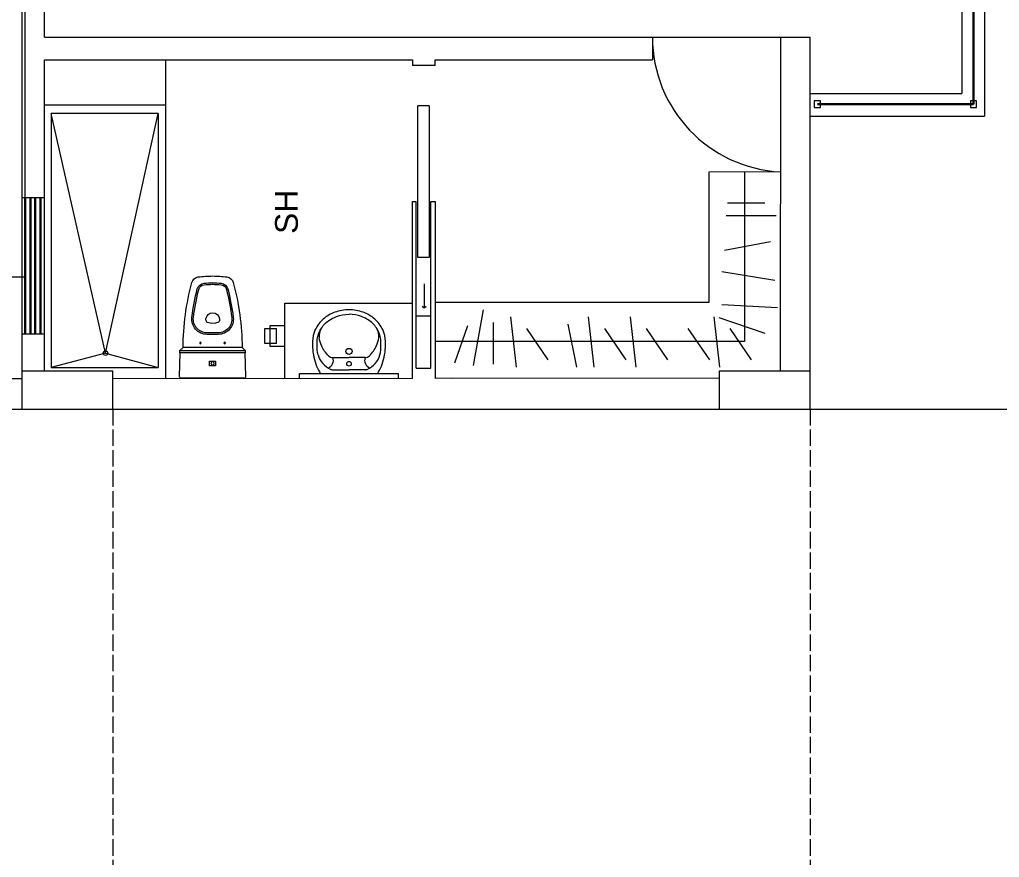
# Model space of a CAD drawing. Header units: metres. Extents: x -2 to 3328848, y -2 to 2725060.
# Drawn here: x 1663092.9 to 1663157.5, y 1362788.9 to 1362844.1 of the extents above; entities that cross this region are included whole.
import ezdxf

# ---------------------------------------------------------------- set-up
doc = ezdxf.new("R2010")
doc.units = ezdxf.units.M
doc.linetypes.add('ACAD_ISO02W100', pattern=[15, 12, -3])
doc.layers.get('0').update_dxf_attribs({"color": 253, "lineweight": 0})
for name, color, linetype, lineweight in [('ICT_TOMAS', 1, 'Continuous', 0), ('L.COLUMNA', 253, 'Continuous', 0), ('muebles', 253, 'Continuous', 0), ('NOFIJO', 253, 'Continuous', 0), ('PUERTAS', 253, 'Continuous', 0), ('ventanas', 253, 'Continuous', 30)]:
    doc.layers.add(name, color=color, linetype=linetype, lineweight=lineweight)
doc.styles.get("Standard").update_dxf_attribs({"font": 'arial.ttf'})

# ---------------------------------------------------------------- blocks, each defined once
blk = doc.blocks.new('ISS-I-19')
for points in [[(-0.2097, 0), (0.2097, 0, -0.423114), (0.2197, -0.0103), (0.215, -0.165), (-0.215, -0.165), (-0.2197, -0.0103, -0.423114)], [(-0.195, -0.2, 0.063391), (-0.1364, -0.6288, 0.305778), (-0.0942, -0.6655, 0.026376), (0, -0.672, 0.026376), (0.0942, -0.6655, 0.305778), (0.1364, -0.6288, 0.063391), (0.195, -0.2)], [(0.0348, -0.3652, 0.191623), (-0.0325, -0.3652, 0.289538), (-0.0439, -0.3833), (-0.0439, -0.3888, 0.888012), (0.0462, -0.3888), (0.0462, -0.3833, 0.289538)]]:
    blk.add_lwpolyline(points, format="xyb", close=True)
blk.add_lwpolyline([(0.0198, -0.1114), (0.0198, -0.0795), (-0.0198, -0.0795), (-0.0198, -0.1114)], close=True)
for points in [[(-0.215, -0.165), (-0.215, -0.18), (0.215, -0.18), (0.215, -0.165)], [(-0.215, -0.18), (-0.195, -0.2)], [(0.215, -0.18), (0.195, -0.2)]]:
    blk.add_lwpolyline(points)
for points in [[(-0.0007, -0.627, 0.016864), (0.0566, -0.6241, 0.321456), (0.1009, -0.5863, 0.028421), (0.1361, -0.4001, 0.452707), (0.0369, -0.2871), (-0.0369, -0.2871, 0.452707), (-0.1361, -0.4001, 0.028421), (-0.1009, -0.5863, 0.321456), (-0.0566, -0.6241, 0.016864), (0.0007, -0.627)], [(-0.0009, -0.617, 0.016864), (0.0557, -0.6142, 0.321456), (0.0912, -0.5839, 0.028421), (0.1262, -0.3988, 0.452707), (0.0369, -0.2971), (-0.0369, -0.2971, 0.452707), (-0.1262, -0.3988, 0.028421), (-0.0912, -0.5839, 0.321456), (-0.0557, -0.6142, 0.016864), (0.0009, -0.617, -0.000262), (0, -0.617, -0.000262), (-0.0009, -0.617, 0.000262), (0, -0.617, 0.000262), (0.0009, -0.617, -0.000262), (0, -0.617, -0.000262), (-0.0009, -0.617, 0.000262), (0, -0.617, 0.000262), (0.0009, -0.617)]]:
    blk.add_lwpolyline(points, format="xyb")
for centre, radius in [((0, -0.0955), 0.0109), ((-0.08, -0.23), 0.005), ((0.08, -0.23), 0.005)]:
    blk.add_circle(centre, radius)
blk = doc.blocks.new('SAPLS510')
for p, q in [((-0.1098, -0.025), (0, -0.025)), ((0.1098, -0.025), (0, -0.025)), ((-0.1061, -0.105), (0, -0.105)), ((0.1061, -0.105), (0, -0.105))]:
    blk.add_line(p, q)
blk.add_lwpolyline([(0.1775, 0), (-0.1775, 0, 0.27095), (-0.1949, -0.0102, 0.041198), (-0.2183, -0.0611, 0.087147), (-0.2406, -0.1885, 0.014423), (-0.24, -0.21, 0.110985), (-0.2223, -0.2889, 0.102819), (-0.1697, -0.3585, 0.093047), (-0.0933, -0.4036, 0.087147), (0, -0.42, 0.087147), (0.0933, -0.4036, 0.093047), (0.1697, -0.3585, 0.102819), (0.2223, -0.2889, 0.110985), (0.24, -0.21, -0.014423), (0.2406, -0.1885, 0.087147), (0.2183, -0.0611, 0.041198), (0.1949, -0.0102, 0.27095), (0.1775, 0)], format="xyb", close=True)
for points in [[(-0.2043, -0.1227, 0.048163), (-0.2106, -0.1885, 0.015067), (-0.21, -0.2092, 0.042482)], [(-0.1343, -0.1166, 0.092164), (-0.1808, -0.1839, 0.064814), (-0.196, -0.2348, 0.10564)], [(0.1343, -0.1166, -0.092164), (0.1808, -0.1839, -0.064814), (0.196, -0.2348, -0.10564)], [(0.2043, -0.1227, -0.048163), (0.2106, -0.1885, -0.015067), (0.21, -0.2092, -0.042482)], [(-0.21, -0.2092, 0.11237), (-0.1951, -0.2761, 0.102819), (-0.15, -0.3359, 0.093047), (-0.083, -0.3754, 0.087147), (0, -0.39, 0.087147)], [(-0.2058, -0.2457, 0.000644), (-0.2057, -0.2465, 0.042482)], [(0.21, -0.2092, -0.11237), (0.1951, -0.2761, -0.102819), (0.15, -0.3359, -0.093047), (0.083, -0.3754, -0.087147), (0, -0.39, -0.087147)], [(0.2058, -0.2457, -0.000644), (0.2057, -0.2465, -0.042482)]]:
    blk.add_lwpolyline(points, format="xyb")
for centre, radius in [((0, -0.0642), 0.015), ((0, -0.1453), 0.02)]:
    blk.add_circle(centre, radius)
for centre, radius, start, end in [((-0.0597, -0.1651), 0.1507, 113.65969, 163.64961), ((-0.1571, -0.0866), 0.0542, 340.1112, 68.72269), ((-0.1101, -0.05), 0.025, 89.71161, 113.65967), ((-0.1098, -0.115), 0.09, 89.99996, 90.49075), ((0.1571, -0.0866), 0.0542, 111.27731, 199.8888), ((0.1098, -0.115), 0.09, 89.50925, 90.00004), ((0.1101, -0.05), 0.025, 66.34033, 90.28839), ((0.0597, -0.1651), 0.1507, 16.35039, 66.34031), ((-0.1061, -0.145), 0.04, 90, 134.81574), ((0.1061, -0.145), 0.04, 45.18426, 90), ((-0.1072, -0.2493), 0.09, 170.71224, 213.50158), ((0.1072, -0.2493), 0.09, 326.49842, 9.28776)]:
    blk.add_arc(centre, radius, start, end)

msp = doc.modelspace()

# ---------------------------------------------------------------- linework, layer by layer
at = {"ltscale": 0.02}
for p, q in [((1663156.502, 1362885.76), (1663156.502, 1362837.76)), ((1663155.002, 1362884.26), (1663155.002, 1362839.26)), ((1663094.529, 1362842.978), (1663094.529, 1362864.921)), ((1663094.529, 1362842.978), (1663143.056, 1362842.978)), ((1663134.597, 1362842.978), (1663134.597, 1362841.478)), ((1663143.051, 1362820.96), (1663143.058, 1362842.978)), ((1663143.056, 1362842.978), (1663144.993, 1362842.978)), ((1663145.002, 1362820.96), (1663144.993, 1362842.978)), ((1663094.529, 1362820.96), (1663094.529, 1362841.478)), ((1663094.529, 1362841.478), (1663118.779, 1362841.478)), ((1663118.779, 1362841.478), (1663118.779, 1362841.107)), ((1663118.779, 1362841.478), (1663118.779, 1362841.107)), ((1663120.279, 1362841.107), (1663118.779, 1362841.107)), ((1663120.279, 1362841.478), (1663134.597, 1362841.478)), ((1663120.279, 1362841.107), (1663120.279, 1362841.478)), ((1663145.002, 1362839.26), (1663155.002, 1362839.26)), ((1663119.891, 1362838.45), (1663119.14, 1362838.45)), ((1663145.002, 1362837.76), (1663156.502, 1362837.76)), ((1663118.779, 1362820.477), (1663118.779, 1362832.128)), ((1663118.779, 1362831.828), (1663118.779, 1362832.128)), ((1663118.779, 1362832.128), (1663119.031, 1362832.128)), ((1663119.031, 1362821.145), (1663119.031, 1362832.128)), ((1663119.989, 1362821.145), (1663119.989, 1362832.128)), ((1663119.989, 1362832.128), (1663120.279, 1362832.128)), ((1663120.279, 1362832.128), (1663120.279, 1362820.477)), ((1663119.55, 1362826.706), (1663119.55, 1362825.1)), ((1663119.55, 1362825.1), (1663119.412, 1362825.229)), ((1663119.686, 1362825.229), (1663119.55, 1362825.1)), ((1663093.022, 1362820.46), (1663033.022, 1362820.46)), ((1663118.779, 1362820.477), (1663099.022, 1362820.46)), ((1663139.002, 1362820.493), (1663120.279, 1362820.477))]:
    msp.add_line(p, q, dxfattribs=at)
for p, q in [((1663093.029, 1362882.46), (1663093.029, 1362820.96)), ((1663094.529, 1362832.385), (1663093.029, 1362832.385)), ((1663119.031, 1362824.601), (1663119.989, 1362824.601)), ((1663094.529, 1362823.385), (1663093.029, 1362823.385)), ((1663119.031, 1362821.145), (1663119.989, 1362821.145)), ((1663121.43, 1362820.46), (1663121.43, 1362820.46))]:
    msp.add_line(p, q)
msp.add_lwpolyline([(1663191.022, 1362818.46), (1663191.022, 1363038.46), (1662791.022, 1363038.46), (1662791.022, 1362818.46)], close=True)
msp.add_lwpolyline([(1663119.891, 1362838.45), (1663119.891, 1362828.45), (1663119.14, 1362828.45), (1663119.14, 1362838.45)], dxfattribs=at)
for points in [[(1663145.266, 1362838.771), (1663145.266, 1362838.34), (1663145.675, 1362838.34), (1663145.675, 1362838.771)], [(1663155.562, 1362838.771), (1663155.562, 1362838.34), (1663155.971, 1362838.34), (1663155.971, 1362838.771)]]:
    msp.add_lwpolyline(points, close=True, dxfattribs=at)
at = {"layer": 'ICT_TOMAS'}
msp.add_lwpolyline([(1662996.216, 1362917.71), (1662996.216, 1362827.184), (1663093.259, 1362827.184), (1663093.259, 1362868.796), (1663095.158, 1362868.796)], dxfattribs=at)
at = {"layer": 'L.COLUMNA', "linetype": 'ACAD_ISO02W100', "ltscale": 0.09}
for p, q in [((1663099.022, 1362818.46), (1663099.022, 1362759.354)), ((1663145.002, 1362818.46), (1663145.002, 1362759.354))]:
    msp.add_line(p, q, dxfattribs=at)
at = {"layer": 'muebles'}
for p, q in [((1663102.529, 1362820.477), (1663102.529, 1362841.478)), ((1663102.529, 1362838.477), (1663094.529, 1362838.477)), ((1663094.974, 1362837.936), (1663094.974, 1362821.205)), ((1663102.012, 1362837.936), (1663102.012, 1362821.205)), ((1663094.974, 1362821.205), (1663102.012, 1362821.205))]:
    msp.add_line(p, q, dxfattribs=at)
at = {"layer": 'muebles', "ltscale": 0.02}
for p, q in [((1663098.551, 1362822.146), (1663094.974, 1362837.936)), ((1663102.012, 1362837.936), (1663094.974, 1362837.936)), ((1663098.551, 1362822.146), (1663102.012, 1362837.936)), ((1663143.056, 1362834.092), (1663138.322, 1362834.081)), ((1663138.322, 1362834.081), (1663138.322, 1362825.477)), ((1663140.681, 1362834.081), (1663140.681, 1362822.918)), ((1663139.549, 1362832.061), (1663142.003, 1362832.061)), ((1663139.455, 1362831.21), (1663142.758, 1362831.21)), ((1663139.36, 1362828.942), (1663142.381, 1362829.509)), ((1663139.171, 1362827.524), (1663142.664, 1362826.957)), ((1663110.368, 1362820.477), (1663110.368, 1362825.445)), ((1663110.368, 1362825.445), (1663118.779, 1362825.445)), ((1663138.322, 1362825.477), (1663120.279, 1362825.477)), ((1663122.803, 1362821.32), (1663123.463, 1362825.006)), ((1663139.171, 1362825.351), (1663142.853, 1362825.162)), ((1663124.124, 1362821.415), (1663124.124, 1362824.155)), ((1663125.634, 1362821.226), (1663125.257, 1362824.533)), ((1663130.771, 1362821.226), (1663130.394, 1362824.533)), ((1663133.528, 1362821.226), (1663133.15, 1362824.533)), ((1663139.04, 1362821.226), (1663138.662, 1362824.533)), ((1663138.981, 1362824.5), (1663142.002, 1362823.461)), ((1663110.368, 1362823.95), (1663109.377, 1362823.95)), ((1663109.377, 1362823.95), (1663109.377, 1362822.599)), ((1663121.575, 1362821.509), (1663122.425, 1362823.966)), ((1663126.295, 1362823.777), (1663127.711, 1362821.698)), ((1663129.033, 1362824.061), (1663129.599, 1362821.226)), ((1663131.432, 1362823.777), (1663132.848, 1362821.698)), ((1663134.188, 1362823.777), (1663135.604, 1362821.698)), ((1663136.945, 1362823.777), (1663138.361, 1362821.698)), ((1663139.701, 1362823.777), (1663141.117, 1362821.698)), ((1663140.681, 1362822.918), (1663120.279, 1362822.918)), ((1663098.551, 1362822.146), (1663094.974, 1362821.205)), ((1663098.551, 1362822.146), (1663102.012, 1362821.205)), ((1663109.377, 1362822.599), (1663110.368, 1362822.599)), ((1663111.342, 1362820.477), (1663111.342, 1362820.804)), ((1663111.342, 1362820.804), (1663117.829, 1362820.804)), ((1663117.829, 1362820.804), (1663117.829, 1362820.477))]:
    msp.add_line(p, q, dxfattribs=at)
msp.add_lwpolyline([(1663109.022, 1362823.751), (1663109.022, 1362822.812), (1663109.817, 1362822.812), (1663109.817, 1362823.751)], close=True, dxfattribs=at)
msp.add_circle((1663098.551, 1362822.146), 0.15, dxfattribs=at)
at = {"layer": 'NOFIJO', "ltscale": 0.02}
for points in [[(1663099.022, 1362818.46), (1663099.022, 1362820.96), (1663093.022, 1362820.96), (1663093.022, 1362818.46)], [(1663145.002, 1362818.46), (1663145.002, 1362820.96), (1663139.002, 1362820.96), (1663139.002, 1362818.46)]]:
    msp.add_lwpolyline(points, close=True, dxfattribs=at)
at = {"layer": 'PUERTAS'}
msp.add_arc((1663143.494, 1362842.978), 8.897, 180, 267.1767, dxfattribs=at)
at = {"layer": 'ventanas', "ltscale": 0.02}
for p, q in [((1663155.777, 1362885.071), (1663155.777, 1362838.563)), ((1663155.777, 1362838.563), (1663145.481, 1362838.563))]:
    msp.add_line(p, q, dxfattribs=at)
at = {"layer": 'ventanas'}
for p, q in [((1663093.259, 1362832.385), (1663093.259, 1362823.385)), ((1663093.608, 1362832.385), (1663093.608, 1362823.385)), ((1663093.908, 1362832.385), (1663093.908, 1362823.385)), ((1663094.259, 1362832.385), (1663094.259, 1362823.385))]:
    msp.add_line(p, q, dxfattribs=at)

# ---------------------------------------------------------------- block references
at = {"layer": 'muebles', "yscale": 10, "zscale": 10, "rotation": 180}
for name, p, xscale in [('ISS-I-19', (1663105.606, 1362820.511), -10), ('SAPLS510', (1663114.599, 1362820.804), 10)]:
    msp.add_blockref(name, p, dxfattribs=dict(at, xscale=xscale))

# ---------------------------------------------------------------- texts
at = {"linetype": 'Continuous', "insert": (1663109.725, 1362830), "char_height": 1.5, "attachment_point": 1, "rotation": 90}
msp.add_mtext_dynamic_manual_height_columns('SH', width=45.32036, gutter_width=125, heights=[0], dxfattribs=at)

doc.saveas('drawing.dxf')
